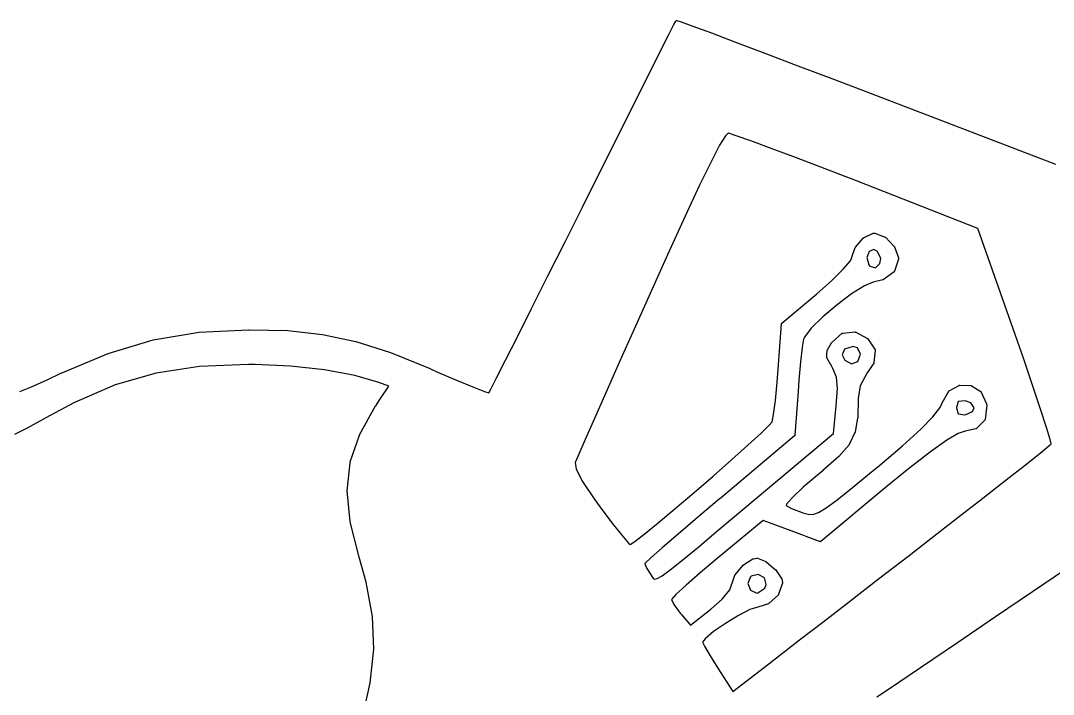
# Model space of a CAD drawing. Extents: x 0.47 to 2.43, y -7.79 to -4.92.
# Drawn here: x 1.1406 to 1.3338, y -5.0485 to -4.9223 of the extents above; entities that cross this region are included whole.
import ezdxf

# ---------------------------------------------------------------- set-up
doc = ezdxf.new("R2010")
doc.units = 0
doc.header["$MEASUREMENT"] = 0
doc.layers.add('BLACK', color=7, linetype='CONTINUOUS')

msp = doc.modelspace()

# ---------------------------------------------------------------- linework, layer by layer
at = {"layer": 'BLACK', "linetype": 'CONTINUOUS'}
for p, q in [((1.26324, -4.92236), (1.26326, -4.92235)), ((1.26326, -4.92235), (1.26326, -4.92235)), ((1.26326, -4.92235), (1.26326, -4.92235)), ((1.26326, -4.92235), (1.26328, -4.92235)), ((1.26328, -4.92235), (1.26329, -4.92235)), ((1.26329, -4.92235), (1.26329, -4.92235)), ((1.26329, -4.92235), (1.26329, -4.92235)), ((1.26329, -4.92235), (1.26331, -4.92235)), ((1.26331, -4.92235), (1.26333, -4.92235)), ((1.26333, -4.92235), (1.26333, -4.92235)), ((1.26333, -4.92235), (1.26333, -4.92235)), ((1.26333, -4.92235), (1.26335, -4.92235)), ((1.26335, -4.92235), (1.26337, -4.92235)), ((1.26337, -4.92235), (1.26337, -4.92235)), ((1.26337, -4.92235), (1.26337, -4.92235)), ((1.26337, -4.92235), (1.26416, -4.9226)), ((1.2618, -4.92508), (1.2628, -4.92309)), ((1.2628, -4.92309), (1.26281, -4.92309)), ((1.26281, -4.92309), (1.26314, -4.92245)), ((1.26281, -4.92309), (1.26281, -4.92309)), ((1.26314, -4.92245), (1.26315, -4.92243)), ((1.26314, -4.92245), (1.26314, -4.92245)), ((1.26314, -4.92245), (1.26314, -4.92245)), ((1.26314, -4.92245), (1.26314, -4.92245)), ((1.26315, -4.92243), (1.26316, -4.92242)), ((1.26316, -4.92242), (1.26318, -4.9224)), ((1.26316, -4.92242), (1.26316, -4.92242)), ((1.26316, -4.92242), (1.26316, -4.92242)), ((1.26318, -4.9224), (1.26319, -4.92239)), ((1.26319, -4.92239), (1.2632, -4.92238)), ((1.26319, -4.92239), (1.26319, -4.92239)), ((1.26319, -4.92239), (1.26319, -4.92239)), ((1.2632, -4.92238), (1.26322, -4.92237)), ((1.26322, -4.92237), (1.26324, -4.92236)), ((1.26322, -4.92237), (1.26322, -4.92237)), ((1.26322, -4.92237), (1.26322, -4.92237)), ((1.26416, -4.9226), (1.26416, -4.9226)), ((1.26416, -4.9226), (1.26417, -4.9226)), ((1.26417, -4.9226), (1.26417, -4.9226)), ((1.26417, -4.9226), (1.26636, -4.92339)), ((1.26636, -4.92339), (1.26636, -4.92339)), ((1.26636, -4.92339), (1.26636, -4.92339)), ((1.26636, -4.92339), (1.2698, -4.92466)), ((1.26018, -4.92828), (1.26179, -4.92508)), ((1.26179, -4.92508), (1.2618, -4.92508)), ((1.2618, -4.92508), (1.2618, -4.92508)), ((1.2698, -4.92466), (1.2698, -4.92466)), ((1.2698, -4.92466), (1.2698, -4.92466)), ((1.2698, -4.92466), (1.27432, -4.92635)), ((1.27432, -4.92635), (1.27432, -4.92635)), ((1.27432, -4.92635), (1.27978, -4.92841)), ((1.25804, -4.93254), (1.26018, -4.92828)), ((1.26018, -4.92828), (1.26018, -4.92828)), ((1.26018, -4.92828), (1.26018, -4.92828)), ((1.27978, -4.92841), (1.27978, -4.92841)), ((1.27978, -4.92841), (1.27978, -4.92841)), ((1.27978, -4.92841), (1.28601, -4.93078)), ((1.28601, -4.93078), (1.28601, -4.93078)), ((1.28601, -4.93078), (1.29287, -4.93339)), ((1.25545, -4.93771), (1.25804, -4.93254)), ((1.25804, -4.93254), (1.25804, -4.93254)), ((1.29287, -4.93339), (1.29287, -4.93339)), ((1.29287, -4.93339), (1.29287, -4.93339)), ((1.29287, -4.93339), (1.29888, -4.93569)), ((1.29888, -4.93569), (1.29888, -4.93569)), ((1.29888, -4.93569), (1.29888, -4.93569)), ((1.29888, -4.93569), (1.3342, -4.94924)), ((1.25247, -4.94365), (1.25545, -4.93772)), ((1.25545, -4.93772), (1.25545, -4.93771)), ((1.25545, -4.93771), (1.25545, -4.93771)), ((1.27297, -4.94343), (1.27244, -4.94392)), ((1.27301, -4.94344), (1.27297, -4.94343)), ((1.27445, -4.94389), (1.27301, -4.94344)), ((1.24919, -4.95021), (1.25247, -4.94366)), ((1.25247, -4.94366), (1.25247, -4.94365)), ((1.25247, -4.94365), (1.25247, -4.94365)), ((1.27244, -4.94392), (1.27135, -4.94569)), ((1.27719, -4.94486), (1.27445, -4.94389)), ((1.28101, -4.94627), (1.27719, -4.94486)), ((1.27135, -4.94569), (1.26975, -4.94876)), ((1.28571, -4.94804), (1.28101, -4.94627)), ((1.28101, -4.94627), (1.28101, -4.94627)), ((1.26975, -4.94876), (1.2676, -4.95316)), ((1.28572, -4.94804), (1.28571, -4.94804)), ((1.28571, -4.94804), (1.28571, -4.94804)), ((1.29109, -4.95009), (1.28572, -4.94804)), ((1.24568, -4.95725), (1.24919, -4.95022)), ((1.24919, -4.95022), (1.24919, -4.95021)), ((1.24919, -4.95021), (1.24919, -4.95021)), ((1.2911, -4.9501), (1.29109, -4.95009)), ((1.29694, -4.95236), (1.2911, -4.9501)), ((1.2676, -4.95316), (1.26489, -4.95895)), ((1.31968, -4.96124), (1.29694, -4.95236)), ((1.24249, -4.96363), (1.24568, -4.95725)), ((1.24568, -4.95725), (1.24568, -4.95725)), ((1.24568, -4.95725), (1.24568, -4.95725)), ((1.26489, -4.95895), (1.2616, -4.96618)), ((1.26489, -4.95895), (1.26489, -4.95895)), ((1.29828, -4.96304), (1.29997, -4.96218)), ((1.29997, -4.96218), (1.29999, -4.96217)), ((1.29997, -4.96218), (1.29997, -4.96218)), ((1.29999, -4.96217), (1.30001, -4.96216)), ((1.30001, -4.96216), (1.30001, -4.96216)), ((1.30001, -4.96216), (1.30001, -4.96216)), ((1.30001, -4.96216), (1.30003, -4.96216)), ((1.30003, -4.96216), (1.30005, -4.96216)), ((1.30005, -4.96216), (1.30028, -4.96214)), ((1.30005, -4.96216), (1.30005, -4.96216)), ((1.30005, -4.96216), (1.30005, -4.96216)), ((1.30005, -4.96216), (1.30005, -4.96216)), ((1.30028, -4.96214), (1.30028, -4.96214)), ((1.30028, -4.96214), (1.30029, -4.96214)), ((1.30029, -4.96214), (1.30029, -4.96214)), ((1.30029, -4.96214), (1.3003, -4.96214)), ((1.3003, -4.96214), (1.30032, -4.96214)), ((1.30032, -4.96214), (1.30032, -4.96214)), ((1.30032, -4.96214), (1.30033, -4.96214)), ((1.30033, -4.96214), (1.30034, -4.96215)), ((1.30034, -4.96215), (1.30036, -4.96215)), ((1.30036, -4.96215), (1.30036, -4.96215)), ((1.30036, -4.96215), (1.30036, -4.96215)), ((1.30036, -4.96215), (1.30231, -4.96287)), ((1.30231, -4.96287), (1.30231, -4.96287)), ((1.30231, -4.96287), (1.30232, -4.96287)), ((1.30232, -4.96287), (1.30232, -4.96287)), ((1.30232, -4.96287), (1.30234, -4.96288)), ((1.30234, -4.96288), (1.30235, -4.96288)), ((1.30235, -4.96288), (1.30235, -4.96289)), ((1.30235, -4.96289), (1.30236, -4.96289)), ((1.30236, -4.96289), (1.30237, -4.9629)), ((1.30237, -4.9629), (1.30238, -4.96291)), ((1.30238, -4.96291), (1.30238, -4.96291)), ((1.30238, -4.96291), (1.30239, -4.96291)), ((1.30239, -4.96291), (1.30402, -4.96463)), ((1.32663, -4.98112), (1.31968, -4.96124)), ((1.23918, -4.97024), (1.24249, -4.96363)), ((1.2961, -4.96665), (1.29671, -4.96484)), ((1.29671, -4.96484), (1.29672, -4.96483)), ((1.29671, -4.96484), (1.29671, -4.96484)), ((1.29672, -4.96483), (1.29673, -4.96481)), ((1.29673, -4.96481), (1.29674, -4.96479)), ((1.29673, -4.96481), (1.29673, -4.96481)), ((1.29673, -4.96481), (1.29673, -4.96481)), ((1.29674, -4.96479), (1.29675, -4.96478)), ((1.29675, -4.96478), (1.29822, -4.96309)), ((1.29675, -4.96478), (1.29675, -4.96478)), ((1.29675, -4.96478), (1.29675, -4.96478)), ((1.29675, -4.96478), (1.29675, -4.96478)), ((1.29822, -4.96309), (1.29823, -4.96308)), ((1.29822, -4.96309), (1.29822, -4.96309)), ((1.29823, -4.96308), (1.29824, -4.96306)), ((1.29824, -4.96306), (1.29825, -4.96306)), ((1.29825, -4.96306), (1.29826, -4.96305)), ((1.29825, -4.96306), (1.29825, -4.96306)), ((1.29826, -4.96305), (1.29828, -4.96304)), ((1.30402, -4.96463), (1.30402, -4.96463)), ((1.30402, -4.96463), (1.30402, -4.96464)), ((1.30402, -4.96464), (1.30403, -4.96464)), ((1.30403, -4.96464), (1.30404, -4.96465)), ((1.30404, -4.96465), (1.30405, -4.96466)), ((1.30405, -4.96466), (1.30405, -4.96467)), ((1.30405, -4.96467), (1.30405, -4.96467)), ((1.30405, -4.96467), (1.30406, -4.96468)), ((1.30406, -4.96468), (1.30406, -4.9647)), ((1.30406, -4.9647), (1.30406, -4.9647)), ((1.30406, -4.9647), (1.30406, -4.9647)), ((1.30406, -4.9647), (1.30479, -4.96678)), ((1.2616, -4.96618), (1.25833, -4.97346)), ((1.2616, -4.96618), (1.2616, -4.96618)), ((1.29581, -4.96729), (1.29609, -4.96667)), ((1.29609, -4.96667), (1.2961, -4.96665)), ((1.2961, -4.96665), (1.2961, -4.96665)), ((1.2993, -4.96556), (1.29891, -4.96672)), ((1.29891, -4.96672), (1.29928, -4.96807)), ((1.30022, -4.96521), (1.2993, -4.96556)), ((1.30089, -4.96556), (1.30022, -4.96521)), ((1.30148, -4.96688), (1.30089, -4.96556)), ((1.30479, -4.96678), (1.30479, -4.96679)), ((1.29449, -4.96888), (1.29581, -4.96729)), ((1.29928, -4.96807), (1.29946, -4.96829)), ((1.29946, -4.96829), (1.30048, -4.9686)), ((1.30048, -4.9686), (1.30129, -4.96783)), ((1.30129, -4.96783), (1.30148, -4.96688)), ((1.30479, -4.96701), (1.30405, -4.96927)), ((1.30479, -4.96679), (1.30479, -4.9668)), ((1.30479, -4.9668), (1.3048, -4.96681)), ((1.3048, -4.967), (1.30479, -4.96701)), ((1.3048, -4.96681), (1.3048, -4.96682)), ((1.3048, -4.96682), (1.3048, -4.96683)), ((1.3048, -4.96683), (1.3048, -4.96684)), ((1.3048, -4.96684), (1.3048, -4.96685)), ((1.3048, -4.96685), (1.3048, -4.96694)), ((1.3048, -4.96694), (1.3048, -4.96695)), ((1.3048, -4.96695), (1.3048, -4.96696)), ((1.3048, -4.96696), (1.3048, -4.96697)), ((1.3048, -4.96697), (1.3048, -4.96698)), ((1.3048, -4.96698), (1.3048, -4.96698)), ((1.3048, -4.96698), (1.3048, -4.967)), ((1.23616, -4.97626), (1.23918, -4.97025)), ((1.23918, -4.97025), (1.23918, -4.97024)), ((1.29231, -4.97104), (1.29449, -4.96888)), ((1.30398, -4.96937), (1.30193, -4.97086)), ((1.30399, -4.96935), (1.30398, -4.96937)), ((1.30398, -4.96937), (1.30398, -4.96937)), ((1.30398, -4.96937), (1.30398, -4.96937)), ((1.304, -4.96934), (1.30399, -4.96935)), ((1.30401, -4.96934), (1.304, -4.96934)), ((1.30402, -4.96932), (1.30401, -4.96934)), ((1.30401, -4.96934), (1.30401, -4.96934)), ((1.30403, -4.96931), (1.30402, -4.96932)), ((1.30404, -4.96929), (1.30403, -4.96931)), ((1.30403, -4.96931), (1.30403, -4.96931)), ((1.30403, -4.96931), (1.30403, -4.96931)), ((1.30405, -4.96927), (1.30404, -4.96928)), ((1.30404, -4.96928), (1.30404, -4.96929)), ((1.30405, -4.96927), (1.30405, -4.96927)), ((1.30405, -4.96927), (1.30405, -4.96927)), ((1.28956, -4.97347), (1.29231, -4.97104)), ((1.29844, -4.97197), (1.29605, -4.97348)), ((1.3001, -4.97131), (1.29844, -4.97197)), ((1.30186, -4.97089), (1.3001, -4.97131)), ((1.30187, -4.97089), (1.30186, -4.97089)), ((1.30189, -4.97088), (1.30187, -4.97089)), ((1.30191, -4.97087), (1.30189, -4.97088)), ((1.30189, -4.97088), (1.30189, -4.97088)), ((1.30189, -4.97088), (1.30189, -4.97088)), ((1.30192, -4.97086), (1.30191, -4.97087)), ((1.30193, -4.97086), (1.30192, -4.97086)), ((1.25833, -4.97346), (1.25536, -4.98014)), ((1.25833, -4.97346), (1.25833, -4.97346)), ((1.28298, -4.97897), (1.28956, -4.97347)), ((1.29605, -4.97348), (1.29333, -4.97553)), ((1.23352, -4.98153), (1.23616, -4.97626)), ((1.29333, -4.97553), (1.29067, -4.97779)), ((1.29067, -4.97779), (1.2885, -4.97992)), ((1.17398, -4.98069), (1.18324, -4.98021)), ((1.18324, -4.98021), (1.18324, -4.98021)), ((1.18324, -4.98021), (1.18325, -4.98021)), ((1.18325, -4.98021), (1.18325, -4.98021)), ((1.18325, -4.98021), (1.18336, -4.98021)), ((1.18336, -4.98021), (1.18336, -4.98021)), ((1.18336, -4.98021), (1.18336, -4.98021)), ((1.18336, -4.98021), (1.18336, -4.98021)), ((1.18336, -4.98021), (1.19056, -4.98039)), ((1.25536, -4.98014), (1.25258, -4.98638)), ((1.28231, -4.98759), (1.28291, -4.97911)), ((1.28291, -4.97911), (1.28292, -4.97909)), ((1.28291, -4.97911), (1.28291, -4.97911)), ((1.28291, -4.97911), (1.28291, -4.97911)), ((1.28291, -4.97911), (1.28291, -4.97911)), ((1.28292, -4.97907), (1.28293, -4.97905)), ((1.28292, -4.97909), (1.28292, -4.97907)), ((1.28292, -4.97907), (1.28292, -4.97907)), ((1.28292, -4.97907), (1.28292, -4.97907)), ((1.28293, -4.97905), (1.28294, -4.97904)), ((1.28294, -4.97902), (1.28296, -4.979)), ((1.28294, -4.97903), (1.28294, -4.97902)), ((1.28294, -4.97904), (1.28294, -4.97903)), ((1.28294, -4.97903), (1.28294, -4.97903)), ((1.28296, -4.979), (1.28297, -4.97899)), ((1.28296, -4.979), (1.28296, -4.979)), ((1.28296, -4.979), (1.28296, -4.979)), ((1.28297, -4.97899), (1.28298, -4.97898)), ((1.28298, -4.97898), (1.28298, -4.97897)), ((1.28298, -4.97898), (1.28298, -4.97898)), ((1.2885, -4.97992), (1.2872, -4.98159)), ((1.15699, -4.98464), (1.16539, -4.98213)), ((1.16539, -4.98213), (1.1654, -4.98212)), ((1.16539, -4.98213), (1.16539, -4.98213)), ((1.1654, -4.98212), (1.16541, -4.98212)), ((1.16541, -4.98212), (1.17396, -4.98069)), ((1.17396, -4.98069), (1.17396, -4.98069)), ((1.17396, -4.98069), (1.17397, -4.98069)), ((1.17397, -4.98069), (1.17398, -4.98069)), ((1.19056, -4.98039), (1.19057, -4.98039)), ((1.19057, -4.98039), (1.19057, -4.98039)), ((1.19057, -4.98039), (1.19058, -4.98039)), ((1.19058, -4.98039), (1.19704, -4.9811)), ((1.19704, -4.9811), (1.19704, -4.9811)), ((1.19704, -4.9811), (1.19705, -4.9811)), ((1.19705, -4.9811), (1.19706, -4.9811)), ((1.19706, -4.9811), (1.20328, -4.98243)), ((1.23132, -4.9859), (1.23352, -4.98153)), ((1.23352, -4.98153), (1.23352, -4.98153)), ((1.23352, -4.98153), (1.23352, -4.98153)), ((1.28703, -4.98197), (1.28679, -4.98347)), ((1.2872, -4.98159), (1.28703, -4.98197)), ((1.29232, -4.98261), (1.29425, -4.98089)), ((1.29425, -4.98089), (1.29426, -4.98089)), ((1.29426, -4.98088), (1.29427, -4.98087)), ((1.29426, -4.98089), (1.29426, -4.98088)), ((1.29426, -4.98089), (1.29426, -4.98089)), ((1.29427, -4.98087), (1.29429, -4.98087)), ((1.29429, -4.98087), (1.29429, -4.98086)), ((1.29429, -4.98086), (1.29429, -4.98086)), ((1.29429, -4.98086), (1.29431, -4.98086)), ((1.29431, -4.98086), (1.29432, -4.98085)), ((1.29432, -4.98085), (1.29433, -4.98085)), ((1.29433, -4.98085), (1.29433, -4.98085)), ((1.29433, -4.98085), (1.29434, -4.98085)), ((1.29434, -4.98085), (1.29436, -4.98084)), ((1.29436, -4.98084), (1.29436, -4.98084)), ((1.29436, -4.98084), (1.29437, -4.98084)), ((1.29437, -4.98084), (1.2967, -4.98064)), ((1.2967, -4.98064), (1.2967, -4.98064)), ((1.2967, -4.98064), (1.2967, -4.98064)), ((1.2967, -4.98064), (1.2967, -4.98064)), ((1.2967, -4.98064), (1.2967, -4.98064)), ((1.2967, -4.98064), (1.29672, -4.98064)), ((1.29672, -4.98064), (1.29674, -4.98064)), ((1.29674, -4.98064), (1.29674, -4.98064)), ((1.29674, -4.98064), (1.29674, -4.98064)), ((1.29674, -4.98064), (1.29676, -4.98064)), ((1.29676, -4.98064), (1.29678, -4.98065)), ((1.29678, -4.98065), (1.29678, -4.98065)), ((1.29678, -4.98065), (1.29678, -4.98065)), ((1.29678, -4.98065), (1.2968, -4.98066)), ((1.2968, -4.98066), (1.29681, -4.98066)), ((1.29681, -4.98066), (1.29901, -4.98188)), ((1.29901, -4.98188), (1.29901, -4.98188)), ((1.29901, -4.98188), (1.29902, -4.98188)), ((1.29902, -4.98188), (1.29903, -4.98189)), ((1.29903, -4.98189), (1.29903, -4.98189)), ((1.29903, -4.98189), (1.29904, -4.9819)), ((1.29904, -4.9819), (1.29905, -4.98191)), ((1.29905, -4.98191), (1.29906, -4.98191)), ((1.29906, -4.98191), (1.29906, -4.98192)), ((1.29906, -4.98192), (1.29907, -4.98193)), ((1.29907, -4.98193), (1.29907, -4.98193)), ((1.29907, -4.98193), (1.29908, -4.98194)), ((1.29908, -4.98194), (1.30044, -4.98398)), ((1.32823, -4.98573), (1.32663, -4.98112)), ((1.32663, -4.98112), (1.32663, -4.98112)), ((1.32663, -4.98112), (1.32663, -4.98112)), ((1.20328, -4.98243), (1.20328, -4.98243)), ((1.20328, -4.98243), (1.20329, -4.98244)), ((1.20329, -4.98244), (1.2033, -4.98244)), ((1.2033, -4.98244), (1.20977, -4.98451)), ((1.28679, -4.98347), (1.28649, -4.9862)), ((1.29142, -4.98491), (1.29147, -4.98408)), ((1.29147, -4.98408), (1.29148, -4.98407)), ((1.29147, -4.98408), (1.29147, -4.98408)), ((1.29148, -4.98403), (1.29149, -4.98402)), ((1.29148, -4.98404), (1.29148, -4.98403)), ((1.29148, -4.98403), (1.29148, -4.98403)), ((1.29148, -4.98405), (1.29148, -4.98404)), ((1.29148, -4.98407), (1.29148, -4.98405)), ((1.29148, -4.98407), (1.29148, -4.98407)), ((1.29149, -4.98402), (1.2915, -4.984)), ((1.2915, -4.98399), (1.29228, -4.98265)), ((1.2915, -4.984), (1.2915, -4.98399)), ((1.2915, -4.984), (1.2915, -4.984)), ((1.29228, -4.98264), (1.29229, -4.98263)), ((1.29228, -4.98265), (1.29228, -4.98264)), ((1.29228, -4.98265), (1.29228, -4.98265)), ((1.29229, -4.98263), (1.2923, -4.98263)), ((1.2923, -4.98262), (1.29231, -4.98261)), ((1.2923, -4.98263), (1.2923, -4.98262)), ((1.29231, -4.98261), (1.29232, -4.98261)), ((1.2947, -4.98384), (1.29426, -4.98492)), ((1.29633, -4.98337), (1.2947, -4.98384)), ((1.29717, -4.98358), (1.29633, -4.98337)), ((1.29773, -4.98476), (1.29717, -4.98358)), ((1.30047, -4.98411), (1.3002, -4.98636)), ((1.30044, -4.98398), (1.30044, -4.98398)), ((1.30044, -4.98398), (1.30044, -4.98399)), ((1.30044, -4.98399), (1.30045, -4.984)), ((1.30045, -4.984), (1.30045, -4.98401)), ((1.30045, -4.98401), (1.30045, -4.98401)), ((1.30045, -4.98401), (1.30046, -4.98402)), ((1.30046, -4.98402), (1.30046, -4.98403)), ((1.30046, -4.98403), (1.30046, -4.98404)), ((1.30046, -4.98404), (1.30047, -4.98405)), ((1.30047, -4.98405), (1.30047, -4.98406)), ((1.30047, -4.98406), (1.30047, -4.98407)), ((1.30047, -4.98407), (1.30047, -4.98408)), ((1.30047, -4.98408), (1.30047, -4.98409)), ((1.30047, -4.98409), (1.30047, -4.9841)), ((1.30047, -4.9841), (1.30047, -4.98411)), ((1.14815, -4.98836), (1.15697, -4.98464)), ((1.15697, -4.98464), (1.15697, -4.98464)), ((1.15697, -4.98464), (1.15698, -4.98464)), ((1.15698, -4.98464), (1.15699, -4.98464)), ((1.20977, -4.98451), (1.20977, -4.98451)), ((1.20977, -4.98451), (1.20978, -4.98451)), ((1.20978, -4.98451), (1.20979, -4.98451)), ((1.20979, -4.98451), (1.21702, -4.98744)), ((1.22964, -4.98922), (1.23132, -4.9859)), ((1.23132, -4.9859), (1.23132, -4.9859)), ((1.2914, -4.98534), (1.29142, -4.98491)), ((1.2914, -4.98536), (1.2914, -4.98534)), ((1.2914, -4.98537), (1.2914, -4.98536)), ((1.2914, -4.98538), (1.2914, -4.98537)), ((1.2914, -4.9854), (1.2914, -4.98538)), ((1.2914, -4.98538), (1.2914, -4.98538)), ((1.2914, -4.98541), (1.2914, -4.9854)), ((1.29141, -4.98542), (1.2914, -4.98541)), ((1.29141, -4.98543), (1.29141, -4.98542)), ((1.29141, -4.98542), (1.29141, -4.98542)), ((1.29142, -4.98545), (1.29141, -4.98543)), ((1.29142, -4.98491), (1.29142, -4.98491)), ((1.29142, -4.98491), (1.29142, -4.98491)), ((1.29234, -4.98712), (1.29142, -4.98545)), ((1.29142, -4.98545), (1.29142, -4.98545)), ((1.29426, -4.98492), (1.29475, -4.98593)), ((1.29475, -4.98593), (1.29604, -4.98663)), ((1.2972, -4.98617), (1.29773, -4.98476)), ((1.32994, -4.99076), (1.32823, -4.98573)), ((1.32823, -4.98573), (1.32823, -4.98573)), ((1.17407, -4.98711), (1.16595, -4.98834)), ((1.18319, -4.98671), (1.17407, -4.98711)), ((1.18445, -4.98672), (1.18319, -4.98671)), ((1.19107, -4.98703), (1.18445, -4.98672)), ((1.19746, -4.98773), (1.19107, -4.98703)), ((1.20312, -4.98877), (1.19746, -4.98773)), ((1.21702, -4.98744), (1.21702, -4.98744)), ((1.21702, -4.98744), (1.21702, -4.98744)), ((1.21702, -4.98744), (1.21702, -4.98744)), ((1.21702, -4.98744), (1.21845, -4.98807)), ((1.25258, -4.98638), (1.25008, -4.99201)), ((1.25258, -4.98638), (1.25258, -4.98638)), ((1.28212, -4.99001), (1.28231, -4.98759)), ((1.28231, -4.98759), (1.28231, -4.98759)), ((1.28649, -4.9862), (1.28618, -4.98967)), ((1.29235, -4.98713), (1.29234, -4.98712)), ((1.29234, -4.98712), (1.29234, -4.98712)), ((1.29234, -4.98712), (1.29234, -4.98712)), ((1.29256, -4.98747), (1.29235, -4.98713)), ((1.29323, -4.98911), (1.29256, -4.98747)), ((1.29604, -4.98663), (1.2972, -4.98617)), ((1.30017, -4.98645), (1.29894, -4.98827)), ((1.30018, -4.98642), (1.30017, -4.98643)), ((1.30017, -4.98643), (1.30017, -4.98644)), ((1.30017, -4.98644), (1.30017, -4.98645)), ((1.30019, -4.98641), (1.30018, -4.98642)), ((1.3002, -4.98638), (1.30019, -4.98639)), ((1.30019, -4.98639), (1.30019, -4.9864)), ((1.30019, -4.9864), (1.30019, -4.98641)), ((1.30019, -4.98641), (1.30019, -4.98641)), ((1.3002, -4.98636), (1.3002, -4.98636)), ((1.3002, -4.98636), (1.3002, -4.98637)), ((1.3002, -4.98637), (1.3002, -4.98638)), ((1.1426, -4.99091), (1.14556, -4.98957)), ((1.14556, -4.98957), (1.14814, -4.98837)), ((1.14814, -4.98837), (1.14814, -4.98836)), ((1.14814, -4.98836), (1.14814, -4.98836)), ((1.14814, -4.98836), (1.14815, -4.98836)), ((1.16595, -4.98834), (1.15829, -4.99056)), ((1.20761, -4.99008), (1.20312, -4.98877)), ((1.21845, -4.98807), (1.21845, -4.98807)), ((1.21845, -4.98807), (1.22211, -4.98966)), ((1.22211, -4.98966), (1.22517, -4.99093)), ((1.22855, -4.99135), (1.22963, -4.98922)), ((1.22963, -4.98922), (1.22964, -4.98922)), ((1.28618, -4.98967), (1.28602, -4.99178)), ((1.28618, -4.98967), (1.28618, -4.98967)), ((1.29342, -4.99124), (1.29323, -4.98911)), ((1.29894, -4.98827), (1.29766, -4.99075)), ((1.14047, -4.99181), (1.1426, -4.99091)), ((1.15829, -4.99056), (1.15055, -4.99391)), ((1.20946, -4.99078), (1.20761, -4.99008)), ((1.20779, -4.99328), (1.20946, -4.99078)), ((1.22517, -4.99093), (1.22734, -4.99177)), ((1.22734, -4.99177), (1.2282, -4.99201)), ((1.2282, -4.99201), (1.22855, -4.99135)), ((1.28179, -4.99345), (1.28212, -4.99001)), ((1.28602, -4.99178), (1.28543, -4.99995)), ((1.28602, -4.99178), (1.28602, -4.99178)), ((1.29318, -4.99446), (1.29342, -4.99124)), ((1.29766, -4.99075), (1.29729, -4.99311)), ((1.313, -4.99389), (1.31421, -4.99174)), ((1.31421, -4.99174), (1.31422, -4.99172)), ((1.31421, -4.99174), (1.31421, -4.99174)), ((1.31422, -4.99172), (1.31423, -4.99171)), ((1.31423, -4.99171), (1.31424, -4.9917)), ((1.31423, -4.99171), (1.31423, -4.99171)), ((1.31423, -4.99171), (1.31423, -4.99171)), ((1.31424, -4.9917), (1.31426, -4.99168)), ((1.31426, -4.99168), (1.31427, -4.99167)), ((1.31426, -4.99168), (1.31426, -4.99168)), ((1.31426, -4.99168), (1.31426, -4.99168)), ((1.31427, -4.99167), (1.31429, -4.99166)), ((1.31429, -4.99166), (1.31617, -4.99063)), ((1.31617, -4.99063), (1.31618, -4.99062)), ((1.31618, -4.99062), (1.31619, -4.99062)), ((1.31619, -4.99062), (1.3162, -4.99061)), ((1.3162, -4.99061), (1.31621, -4.99061)), ((1.31621, -4.99061), (1.31621, -4.99061)), ((1.31621, -4.99061), (1.31622, -4.99061)), ((1.31622, -4.99061), (1.31624, -4.9906)), ((1.31624, -4.9906), (1.31624, -4.9906)), ((1.31624, -4.9906), (1.31625, -4.9906)), ((1.31625, -4.9906), (1.31626, -4.9906)), ((1.31626, -4.9906), (1.31627, -4.9906)), ((1.31627, -4.9906), (1.31835, -4.99066)), ((1.31835, -4.99066), (1.31835, -4.99066)), ((1.31835, -4.99066), (1.31836, -4.99066)), ((1.31836, -4.99066), (1.31838, -4.99066)), ((1.31838, -4.99066), (1.31838, -4.99066)), ((1.31838, -4.99066), (1.31839, -4.99066)), ((1.31839, -4.99066), (1.3184, -4.99066)), ((1.3184, -4.99066), (1.31841, -4.99067)), ((1.31841, -4.99067), (1.31842, -4.99067)), ((1.31842, -4.99067), (1.31843, -4.99067)), ((1.31843, -4.99067), (1.31844, -4.99068)), ((1.31844, -4.99068), (1.31845, -4.99069)), ((1.31845, -4.99069), (1.32022, -4.99181)), ((1.32022, -4.99181), (1.32022, -4.99181)), ((1.32022, -4.99181), (1.32024, -4.99182)), ((1.32024, -4.99182), (1.32025, -4.99183)), ((1.32025, -4.99183), (1.32025, -4.99183)), ((1.32025, -4.99183), (1.32025, -4.99183)), ((1.32025, -4.99183), (1.32026, -4.99185)), ((1.32026, -4.99185), (1.32028, -4.99186)), ((1.32028, -4.99186), (1.32028, -4.99186)), ((1.32028, -4.99186), (1.32028, -4.99186)), ((1.32028, -4.99186), (1.32029, -4.99188)), ((1.32029, -4.99188), (1.3203, -4.99189)), ((1.3203, -4.99189), (1.32128, -4.99407)), ((1.33139, -4.99508), (1.32994, -4.99076)), ((1.32994, -4.99076), (1.32994, -4.99076)), ((1.20701, -4.99447), (1.20779, -4.99328)), ((1.20779, -4.99328), (1.20779, -4.99328)), ((1.20779, -4.99328), (1.20779, -4.99328)), ((1.25008, -4.99201), (1.24793, -4.99685)), ((1.25008, -4.99201), (1.25008, -4.99201)), ((1.28146, -4.99608), (1.28179, -4.99345)), ((1.29729, -4.99311), (1.29718, -4.99669)), ((1.316, -4.99366), (1.31564, -4.99479)), ((1.31729, -4.99352), (1.316, -4.99366)), ((1.31835, -4.99392), (1.31729, -4.99352)), ((1.15055, -4.99391), (1.14528, -4.99673)), ((1.20399, -4.99992), (1.207, -4.99449)), ((1.207, -4.99449), (1.207, -4.99448)), ((1.207, -4.99448), (1.20701, -4.99448)), ((1.20701, -4.99448), (1.20701, -4.99447)), ((1.29263, -4.99966), (1.29318, -4.99446)), ((1.31126, -4.99653), (1.31257, -4.99483)), ((1.31257, -4.99483), (1.3126, -4.99475)), ((1.3126, -4.99475), (1.31261, -4.99475)), ((1.31261, -4.99475), (1.31299, -4.99391)), ((1.31261, -4.99475), (1.31261, -4.99475)), ((1.31299, -4.9939), (1.313, -4.99389)), ((1.31299, -4.99391), (1.31299, -4.9939)), ((1.31299, -4.9939), (1.31299, -4.9939)), ((1.31564, -4.99479), (1.31564, -4.99481)), ((1.31564, -4.99481), (1.31597, -4.99599)), ((1.31726, -4.99616), (1.31863, -4.99552)), ((1.31896, -4.99485), (1.31835, -4.99392)), ((1.31863, -4.99552), (1.31896, -4.99485)), ((1.32132, -4.99437), (1.32101, -4.99701)), ((1.32128, -4.99407), (1.32128, -4.99407)), ((1.32128, -4.99407), (1.32128, -4.99408)), ((1.32128, -4.99408), (1.32128, -4.99408)), ((1.32128, -4.99408), (1.32129, -4.99409)), ((1.32129, -4.99409), (1.32129, -4.9941)), ((1.32129, -4.9941), (1.32129, -4.99411)), ((1.32129, -4.99411), (1.32129, -4.99412)), ((1.32129, -4.99412), (1.32132, -4.99432)), ((1.32132, -4.99432), (1.32132, -4.99432)), ((1.32132, -4.99432), (1.32132, -4.99433)), ((1.32132, -4.99433), (1.32132, -4.99433)), ((1.32132, -4.99433), (1.32132, -4.99434)), ((1.32132, -4.99434), (1.32132, -4.99436)), ((1.32132, -4.99436), (1.32132, -4.99436)), ((1.32132, -4.99436), (1.32132, -4.99437)), ((1.33249, -4.99849), (1.33139, -4.99508)), ((1.33139, -4.99508), (1.33139, -4.99508)), ((1.14528, -4.99673), (1.1418, -4.99865)), ((1.24793, -4.99686), (1.24622, -5.00074)), ((1.24793, -4.99685), (1.24793, -4.99686)), ((1.2807, -4.99803), (1.28118, -4.99743)), ((1.28118, -4.99743), (1.28146, -4.99608)), ((1.29717, -4.99671), (1.29669, -4.99941)), ((1.29718, -4.99669), (1.29717, -4.9967)), ((1.29717, -4.9967), (1.29717, -4.99671)), ((1.29718, -4.99669), (1.29718, -4.99669)), ((1.30896, -4.99885), (1.31126, -4.99653)), ((1.31597, -4.99599), (1.31724, -4.99616)), ((1.31724, -4.99616), (1.31726, -4.99616)), ((1.32096, -4.99712), (1.3194, -4.99873)), ((1.32097, -4.99711), (1.32096, -4.99712)), ((1.32096, -4.99712), (1.32096, -4.99712)), ((1.32098, -4.9971), (1.32097, -4.99711)), ((1.32099, -4.99709), (1.32098, -4.99709)), ((1.32098, -4.99709), (1.32098, -4.9971)), ((1.321, -4.99707), (1.32099, -4.99708)), ((1.32099, -4.99708), (1.32099, -4.99709)), ((1.32101, -4.99705), (1.321, -4.99705)), ((1.321, -4.99705), (1.321, -4.99706)), ((1.321, -4.99706), (1.321, -4.99707)), ((1.32101, -4.99701), (1.32101, -4.99701)), ((1.32101, -4.99701), (1.32101, -4.99701)), ((1.32101, -4.99701), (1.32101, -4.99702)), ((1.32101, -4.99702), (1.32101, -4.99703)), ((1.32101, -4.99703), (1.32101, -4.99705)), ((1.14179, -4.99866), (1.13945, -4.9998)), ((1.1418, -4.99866), (1.14179, -4.99866)), ((1.1418, -4.99865), (1.1418, -4.99866)), ((1.1418, -4.99866), (1.1418, -4.99866)), ((1.27665, -5.00185), (1.2791, -4.99959)), ((1.2791, -4.99959), (1.2807, -4.99803)), ((1.29667, -4.99946), (1.29559, -5.0017)), ((1.29668, -4.99946), (1.29667, -4.99946)), ((1.29669, -4.99943), (1.29668, -4.99944)), ((1.29668, -4.99944), (1.29668, -4.99945)), ((1.29668, -4.99945), (1.29668, -4.99946)), ((1.29669, -4.99941), (1.29669, -4.99941)), ((1.29669, -4.99941), (1.29669, -4.99942)), ((1.29669, -4.99942), (1.29669, -4.99943)), ((1.30555, -5.00193), (1.30896, -4.99885)), ((1.31595, -4.99962), (1.31383, -5.00087)), ((1.31726, -4.99922), (1.31595, -4.99962)), ((1.3193, -4.99879), (1.31726, -4.99922)), ((1.31932, -4.99878), (1.3193, -4.99879)), ((1.3193, -4.99879), (1.3193, -4.99879)), ((1.3193, -4.99879), (1.3193, -4.99879)), ((1.3193, -4.99879), (1.3193, -4.99879)), ((1.31933, -4.99877), (1.31932, -4.99878)), ((1.31934, -4.99877), (1.31933, -4.99877)), ((1.31933, -4.99877), (1.31933, -4.99877)), ((1.31935, -4.99877), (1.31934, -4.99877)), ((1.31937, -4.99876), (1.31935, -4.99877)), ((1.31938, -4.99874), (1.31937, -4.99876)), ((1.31937, -4.99876), (1.31937, -4.99876)), ((1.31937, -4.99876), (1.31937, -4.99876)), ((1.3194, -4.99873), (1.31938, -4.99874)), ((1.3194, -4.99873), (1.3194, -4.99873)), ((1.3194, -4.99873), (1.3194, -4.99873)), ((1.3194, -4.99873), (1.3194, -4.99873)), ((1.3194, -4.99873), (1.3194, -4.99873)), ((1.33318, -5.00075), (1.33249, -4.99849)), ((1.20226, -5.00497), (1.20398, -4.99995)), ((1.20398, -4.99995), (1.20399, -4.99994)), ((1.20398, -4.99995), (1.20398, -4.99995)), ((1.20399, -4.99994), (1.20399, -4.99992)), ((1.24622, -5.00074), (1.24501, -5.0035)), ((1.24622, -5.00074), (1.24622, -5.00074)), ((1.28536, -5.00009), (1.2713, -5.01191)), ((1.278, -5.01194), (1.29263, -4.99966)), ((1.28537, -5.00008), (1.28536, -5.00009)), ((1.28536, -5.00009), (1.28536, -5.00009)), ((1.28536, -5.00009), (1.28536, -5.00009)), ((1.28539, -5.00006), (1.28537, -5.00008)), ((1.2854, -5.00004), (1.28539, -5.00006)), ((1.28539, -5.00006), (1.28539, -5.00006)), ((1.28539, -5.00006), (1.28539, -5.00006)), ((1.28541, -5.00003), (1.2854, -5.00004)), ((1.28542, -5.00001), (1.28541, -5.00003)), ((1.28541, -5.00003), (1.28541, -5.00003)), ((1.28541, -5.00003), (1.28541, -5.00003)), ((1.28543, -4.99998), (1.28542, -4.99999)), ((1.28542, -4.99999), (1.28542, -4.99999)), ((1.28542, -4.99999), (1.28542, -5)), ((1.28542, -5), (1.28542, -5.00001)), ((1.28543, -4.99995), (1.28543, -4.99996)), ((1.28543, -4.99996), (1.28543, -4.99996)), ((1.28543, -4.99996), (1.28543, -4.99996)), ((1.28543, -4.99996), (1.28543, -4.99998)), ((1.31383, -5.00087), (1.31077, -5.00306)), ((1.33295, -5.00193), (1.33336, -5.00155)), ((1.33336, -5.00155), (1.33318, -5.00075)), ((1.27359, -5.00458), (1.27665, -5.00185)), ((1.29556, -5.00174), (1.29365, -5.00396)), ((1.29557, -5.00174), (1.29556, -5.00174)), ((1.29558, -5.00172), (1.29557, -5.00174)), ((1.29557, -5.00174), (1.29557, -5.00174)), ((1.29559, -5.00171), (1.29558, -5.00172)), ((1.29559, -5.0017), (1.29559, -5.0017)), ((1.29559, -5.0017), (1.29559, -5.00171)), ((1.29559, -5.00171), (1.29559, -5.00171)), ((1.30092, -5.00586), (1.30555, -5.00193)), ((1.31077, -5.00306), (1.30669, -5.00626)), ((1.32857, -5.00549), (1.33129, -5.00331)), ((1.33129, -5.00331), (1.33295, -5.00193)), ((1.20165, -5.01036), (1.20221, -5.00513)), ((1.20221, -5.00511), (1.20222, -5.00509)), ((1.20221, -5.00512), (1.20221, -5.00511)), ((1.20221, -5.00513), (1.20221, -5.00512)), ((1.20221, -5.00513), (1.20221, -5.00513)), ((1.20221, -5.00513), (1.20221, -5.00513)), ((1.20222, -5.00509), (1.20226, -5.00497)), ((1.20222, -5.00509), (1.20222, -5.00509)), ((1.20222, -5.00509), (1.20222, -5.00509)), ((1.20226, -5.00497), (1.20226, -5.00497)), ((1.24438, -5.00495), (1.24434, -5.00506)), ((1.24434, -5.00506), (1.24451, -5.00634)), ((1.24501, -5.0035), (1.24438, -5.00495)), ((1.24501, -5.0035), (1.24501, -5.0035)), ((1.27015, -5.00761), (1.27359, -5.00458)), ((1.29363, -5.00398), (1.29066, -5.0066)), ((1.29364, -5.00397), (1.29363, -5.00398)), ((1.29365, -5.00396), (1.29364, -5.00397)), ((1.29365, -5.00396), (1.29365, -5.00396)), ((1.24451, -5.00634), (1.24571, -5.00866)), ((1.29065, -5.00661), (1.28964, -5.00744)), ((1.29066, -5.00661), (1.29065, -5.00661)), ((1.29066, -5.0066), (1.29066, -5.00661)), ((1.29066, -5.00661), (1.29066, -5.00661)), ((1.29619, -5.00978), (1.30008, -5.00656)), ((1.30008, -5.00656), (1.30092, -5.00586)), ((1.30008, -5.00656), (1.30008, -5.00656)), ((1.30092, -5.00586), (1.30092, -5.00586)), ((1.30669, -5.00626), (1.3027, -5.00953)), ((1.32497, -5.00834), (1.32857, -5.00549)), ((1.24571, -5.00866), (1.24802, -5.01209)), ((1.26656, -5.01071), (1.27015, -5.00761)), ((1.28964, -5.00744), (1.28697, -5.00972)), ((1.32062, -5.01174), (1.32496, -5.00834)), ((1.32496, -5.00834), (1.32497, -5.00834)), ((1.32497, -5.00834), (1.32497, -5.00834)), ((1.20165, -5.0104), (1.20165, -5.01036)), ((1.20165, -5.01036), (1.20165, -5.01036)), ((1.20223, -5.01614), (1.20165, -5.0104)), ((1.20165, -5.0104), (1.20165, -5.0104)), ((1.20165, -5.0104), (1.20165, -5.0104)), ((1.20165, -5.0104), (1.20165, -5.0104)), ((1.26305, -5.0137), (1.26656, -5.01071)), ((1.26656, -5.01071), (1.26656, -5.01071)), ((1.28697, -5.00972), (1.28496, -5.01163)), ((1.3027, -5.00953), (1.29026, -5.01986)), ((1.29333, -5.01208), (1.29619, -5.00978)), ((1.3027, -5.00953), (1.3027, -5.00953)), ((1.24802, -5.01209), (1.24902, -5.01345)), ((1.27129, -5.01191), (1.26721, -5.01537)), ((1.2713, -5.01191), (1.27129, -5.01191)), ((1.27608, -5.01355), (1.278, -5.01194)), ((1.278, -5.01194), (1.278, -5.01194)), ((1.28386, -5.01289), (1.2838, -5.01312)), ((1.2838, -5.01312), (1.28481, -5.01367)), ((1.28496, -5.01163), (1.28386, -5.01289)), ((1.29128, -5.01359), (1.29333, -5.01208)), ((1.31569, -5.01558), (1.32062, -5.01174)), ((1.32062, -5.01174), (1.32062, -5.01174)), ((1.24902, -5.01345), (1.25121, -5.01636)), ((1.25985, -5.01638), (1.26305, -5.0137)), ((1.26305, -5.0137), (1.26305, -5.0137)), ((1.27109, -5.01775), (1.27608, -5.01355)), ((1.27608, -5.01355), (1.27608, -5.01355)), ((1.28481, -5.01367), (1.28678, -5.01443)), ((1.28678, -5.01443), (1.28693, -5.01448)), ((1.28693, -5.01448), (1.28791, -5.01476)), ((1.28791, -5.01476), (1.28879, -5.01479)), ((1.28879, -5.01479), (1.28983, -5.01445)), ((1.28983, -5.01445), (1.29128, -5.01359)), ((1.20223, -5.01615), (1.20223, -5.01614)), ((1.20223, -5.01616), (1.20223, -5.01615)), ((1.20224, -5.01617), (1.20223, -5.01616)), ((1.20391, -5.0228), (1.20224, -5.01617)), ((1.25121, -5.01636), (1.25304, -5.01869)), ((1.2572, -5.01853), (1.25985, -5.01638)), ((1.25985, -5.01638), (1.25985, -5.01638)), ((1.26721, -5.01537), (1.26359, -5.01847)), ((1.26721, -5.01537), (1.26721, -5.01537)), ((1.27948, -5.01591), (1.2709, -5.02303)), ((1.28472, -5.01788), (1.27948, -5.01591)), ((1.31032, -5.01974), (1.31569, -5.01558)), ((1.31569, -5.01558), (1.31569, -5.01558)), ((1.25304, -5.01869), (1.25428, -5.02015)), ((1.25533, -5.01997), (1.2572, -5.01853)), ((1.26359, -5.01847), (1.26062, -5.02105)), ((1.26719, -5.02102), (1.27109, -5.01775)), ((1.29006, -5.01989), (1.28472, -5.01788)), ((1.28472, -5.01788), (1.28472, -5.01788)), ((1.28472, -5.01788), (1.28472, -5.01788)), ((1.28472, -5.01788), (1.28472, -5.01788)), ((1.28472, -5.01788), (1.28472, -5.01788)), ((1.25428, -5.02015), (1.25459, -5.02042)), ((1.25459, -5.02042), (1.25533, -5.01997)), ((1.29007, -5.01989), (1.29006, -5.01989)), ((1.29008, -5.0199), (1.29007, -5.01989)), ((1.29007, -5.01989), (1.29007, -5.01989)), ((1.2901, -5.0199), (1.29008, -5.0199)), ((1.29011, -5.0199), (1.2901, -5.0199)), ((1.2901, -5.0199), (1.2901, -5.0199)), ((1.29012, -5.0199), (1.29011, -5.0199)), ((1.29014, -5.0199), (1.29012, -5.0199)), ((1.29015, -5.0199), (1.29014, -5.0199)), ((1.29014, -5.0199), (1.29014, -5.0199)), ((1.29016, -5.0199), (1.29015, -5.0199)), ((1.29017, -5.0199), (1.29016, -5.0199)), ((1.29018, -5.01989), (1.29017, -5.0199)), ((1.29019, -5.01989), (1.29018, -5.01989)), ((1.2902, -5.01989), (1.29019, -5.01989)), ((1.29021, -5.01988), (1.2902, -5.01989)), ((1.29022, -5.01988), (1.29021, -5.01988)), ((1.29023, -5.01987), (1.29022, -5.01988)), ((1.29022, -5.01988), (1.29022, -5.01988)), ((1.29024, -5.01987), (1.29023, -5.01987)), ((1.29025, -5.01986), (1.29024, -5.01987)), ((1.29026, -5.01986), (1.29025, -5.01986)), ((1.29025, -5.01986), (1.29025, -5.01986)), ((1.30679, -5.02246), (1.31032, -5.01974)), ((1.31032, -5.01974), (1.31032, -5.01974)), ((1.31032, -5.01974), (1.31032, -5.01974)), ((1.20391, -5.02281), (1.20391, -5.0228)), ((1.20391, -5.0228), (1.20391, -5.0228)), ((1.20391, -5.0228), (1.20391, -5.0228)), ((1.20521, -5.02749), (1.20391, -5.02281)), ((1.26062, -5.02105), (1.25849, -5.02295)), ((1.26424, -5.02346), (1.26719, -5.02102)), ((1.26719, -5.02102), (1.26719, -5.02102)), ((1.3011, -5.02686), (1.30679, -5.02246)), ((1.30679, -5.02246), (1.30679, -5.02246)), ((1.25738, -5.02401), (1.25733, -5.02407)), ((1.25733, -5.02407), (1.25772, -5.02492)), ((1.25849, -5.02295), (1.25738, -5.02401)), ((1.26209, -5.02518), (1.26424, -5.02346)), ((1.2709, -5.02303), (1.26772, -5.02571)), ((1.27426, -5.02609), (1.27577, -5.02429)), ((1.27577, -5.02428), (1.27578, -5.02427)), ((1.27577, -5.02429), (1.27577, -5.02428)), ((1.27577, -5.02429), (1.27577, -5.02429)), ((1.27578, -5.02427), (1.27579, -5.02427)), ((1.27579, -5.02427), (1.2758, -5.02426)), ((1.2758, -5.02426), (1.27581, -5.02425)), ((1.2758, -5.02426), (1.2758, -5.02426)), ((1.27581, -5.02425), (1.27759, -5.02312)), ((1.27759, -5.02312), (1.2776, -5.02312)), ((1.2776, -5.02312), (1.27761, -5.02311)), ((1.27761, -5.02311), (1.27763, -5.02311)), ((1.27763, -5.02311), (1.27763, -5.0231)), ((1.27763, -5.0231), (1.27763, -5.0231)), ((1.27763, -5.0231), (1.27765, -5.0231)), ((1.27765, -5.0231), (1.27766, -5.02309)), ((1.27766, -5.02309), (1.27832, -5.02298)), ((1.27832, -5.02298), (1.27834, -5.02297)), ((1.27832, -5.02298), (1.27832, -5.02298)), ((1.27834, -5.02297), (1.27835, -5.02297)), ((1.27835, -5.02297), (1.27836, -5.02297)), ((1.27836, -5.02297), (1.27836, -5.02297)), ((1.27836, -5.02297), (1.27838, -5.02297)), ((1.27838, -5.02297), (1.27839, -5.02298)), ((1.27839, -5.02298), (1.2784, -5.02298)), ((1.2784, -5.02298), (1.2784, -5.02298)), ((1.2784, -5.02298), (1.27841, -5.02298)), ((1.27841, -5.02298), (1.27843, -5.02299)), ((1.27843, -5.02299), (1.28002, -5.02361)), ((1.28002, -5.02361), (1.28002, -5.02361)), ((1.28002, -5.02361), (1.28003, -5.02362)), ((1.28003, -5.02362), (1.28004, -5.02362)), ((1.28004, -5.02362), (1.28005, -5.02362)), ((1.28005, -5.02362), (1.28005, -5.02363)), ((1.28005, -5.02363), (1.28006, -5.02364)), ((1.28006, -5.02364), (1.28007, -5.02364)), ((1.28007, -5.02364), (1.28176, -5.02509)), ((1.25772, -5.02492), (1.25841, -5.02597)), ((1.25841, -5.02597), (1.25841, -5.02597)), ((1.25841, -5.02597), (1.25841, -5.02597)), ((1.25841, -5.02597), (1.25841, -5.02597)), ((1.25841, -5.02597), (1.25873, -5.02648)), ((1.25873, -5.02648), (1.25896, -5.02683)), ((1.25969, -5.02682), (1.26062, -5.02627)), ((1.26062, -5.02627), (1.26209, -5.02518)), ((1.26772, -5.02571), (1.26507, -5.02804)), ((1.27369, -5.02769), (1.27422, -5.02615)), ((1.27422, -5.02615), (1.27423, -5.02614)), ((1.27422, -5.02615), (1.27422, -5.02615)), ((1.27423, -5.02614), (1.27424, -5.02612)), ((1.27424, -5.02612), (1.27425, -5.0261)), ((1.27424, -5.02612), (1.27424, -5.02612)), ((1.27424, -5.02612), (1.27424, -5.02612)), ((1.27425, -5.0261), (1.27426, -5.02609)), ((1.27711, -5.02645), (1.27662, -5.02775)), ((1.27725, -5.02633), (1.27711, -5.02645)), ((1.27859, -5.02604), (1.27725, -5.02633)), ((1.27973, -5.02668), (1.27859, -5.02604)), ((1.28176, -5.02509), (1.28176, -5.0251)), ((1.28176, -5.0251), (1.28177, -5.0251)), ((1.28177, -5.0251), (1.28177, -5.0251)), ((1.28177, -5.0251), (1.28178, -5.02511)), ((1.28178, -5.02511), (1.28179, -5.02512)), ((1.28179, -5.02512), (1.28179, -5.02513)), ((1.28179, -5.02513), (1.2818, -5.02513)), ((1.2818, -5.02513), (1.28294, -5.02679)), ((1.33608, -5.02509), (1.32989, -5.02929)), ((1.2064, -5.0339), (1.20521, -5.02749)), ((1.25896, -5.02683), (1.2592, -5.02694)), ((1.2592, -5.02694), (1.25969, -5.02682)), ((1.26507, -5.02804), (1.26319, -5.0298)), ((1.27323, -5.02891), (1.27359, -5.02799)), ((1.27359, -5.02799), (1.27369, -5.02769)), ((1.27369, -5.02769), (1.27369, -5.02769)), ((1.27662, -5.02775), (1.27712, -5.02897)), ((1.27848, -5.02949), (1.27979, -5.02859)), ((1.28008, -5.02793), (1.27973, -5.02668)), ((1.27979, -5.02859), (1.28008, -5.02793)), ((1.28313, -5.02766), (1.28239, -5.02975)), ((1.28294, -5.02679), (1.28294, -5.02679)), ((1.28294, -5.02679), (1.28295, -5.02681)), ((1.28295, -5.02681), (1.28295, -5.02682)), ((1.28295, -5.02682), (1.28296, -5.02682)), ((1.28296, -5.02682), (1.28296, -5.02683)), ((1.28296, -5.02683), (1.28296, -5.02684)), ((1.28296, -5.02684), (1.28297, -5.02686)), ((1.28297, -5.02686), (1.28313, -5.02755)), ((1.28313, -5.02755), (1.28313, -5.02755)), ((1.28313, -5.02755), (1.28313, -5.02757)), ((1.28313, -5.02757), (1.28314, -5.02758)), ((1.28314, -5.02761), (1.28313, -5.02762)), ((1.28313, -5.02762), (1.28313, -5.02762)), ((1.28313, -5.02762), (1.28313, -5.02763)), ((1.28313, -5.02763), (1.28313, -5.02764)), ((1.28313, -5.02764), (1.28313, -5.02766)), ((1.28314, -5.02758), (1.28314, -5.02759)), ((1.28314, -5.02759), (1.28314, -5.02759)), ((1.28314, -5.02759), (1.28314, -5.02761)), ((1.29564, -5.03107), (1.30109, -5.02686)), ((1.30109, -5.02686), (1.3011, -5.02686)), ((1.3011, -5.02686), (1.3011, -5.02686)), ((1.26319, -5.0298), (1.26232, -5.03074)), ((1.27183, -5.03063), (1.27323, -5.02891)), ((1.27712, -5.02897), (1.27831, -5.02951)), ((1.27831, -5.02951), (1.27848, -5.02949)), ((1.28234, -5.02983), (1.28055, -5.03147)), ((1.28235, -5.02982), (1.28234, -5.02983)), ((1.28236, -5.0298), (1.28235, -5.02981)), ((1.28235, -5.02981), (1.28235, -5.02982)), ((1.28237, -5.0298), (1.28236, -5.0298)), ((1.28238, -5.02978), (1.28237, -5.02979)), ((1.28237, -5.02979), (1.28237, -5.0298)), ((1.28239, -5.02976), (1.28238, -5.02977)), ((1.28238, -5.02977), (1.28238, -5.02978)), ((1.28239, -5.02975), (1.28239, -5.02975)), ((1.28239, -5.02975), (1.28239, -5.02976)), ((1.28239, -5.02976), (1.28239, -5.02976)), ((1.32989, -5.02929), (1.32298, -5.03397)), ((1.32989, -5.02929), (1.32989, -5.02929)), ((1.32989, -5.02929), (1.32989, -5.02929)), ((1.26232, -5.03074), (1.26277, -5.03167)), ((1.26277, -5.03167), (1.26397, -5.03327)), ((1.26969, -5.03254), (1.27183, -5.03063)), ((1.27847, -5.03214), (1.27703, -5.0326)), ((1.28047, -5.03151), (1.27847, -5.03214)), ((1.27847, -5.03214), (1.27847, -5.03214)), ((1.28048, -5.03151), (1.28047, -5.03151)), ((1.28049, -5.03151), (1.28048, -5.03151)), ((1.28048, -5.03151), (1.28048, -5.03151)), ((1.28051, -5.0315), (1.28049, -5.03151)), ((1.28053, -5.03149), (1.28051, -5.0315)), ((1.28051, -5.0315), (1.28051, -5.0315)), ((1.28051, -5.0315), (1.28051, -5.0315)), ((1.28054, -5.03148), (1.28053, -5.03149)), ((1.28055, -5.03147), (1.28054, -5.03148)), ((1.28054, -5.03148), (1.28054, -5.03148)), ((1.28055, -5.03147), (1.28055, -5.03147)), ((1.29064, -5.03494), (1.29564, -5.03107)), ((1.29564, -5.03107), (1.29564, -5.03107)), ((1.20666, -5.04), (1.2064, -5.0339)), ((1.26397, -5.03327), (1.26413, -5.03346)), ((1.26413, -5.03346), (1.26413, -5.03346)), ((1.26413, -5.03346), (1.26589, -5.03551)), ((1.26589, -5.03551), (1.26969, -5.03254)), ((1.27489, -5.03371), (1.27246, -5.03519)), ((1.27703, -5.0326), (1.27489, -5.03371)), ((1.32298, -5.03397), (1.31584, -5.03881)), ((1.32298, -5.03397), (1.32298, -5.03397)), ((1.32298, -5.03397), (1.32298, -5.03397)), ((1.27246, -5.03519), (1.27023, -5.03674)), ((1.28632, -5.03828), (1.29064, -5.03494)), ((1.29064, -5.03494), (1.29064, -5.03494)), ((1.26864, -5.03806), (1.26817, -5.03873)), ((1.27023, -5.03674), (1.26864, -5.03806)), ((1.206, -5.04635), (1.20666, -5.04)), ((1.26817, -5.03873), (1.26853, -5.03946)), ((1.26853, -5.03946), (1.26961, -5.04128)), ((1.28288, -5.04094), (1.28631, -5.03828)), ((1.28631, -5.03828), (1.28632, -5.03828)), ((1.28632, -5.03828), (1.28632, -5.03828)), ((1.31583, -5.03881), (1.30893, -5.04349)), ((1.31584, -5.03881), (1.31583, -5.03881)), ((1.31583, -5.03881), (1.31583, -5.03881)), ((1.26961, -5.04128), (1.27104, -5.04356)), ((1.28054, -5.04275), (1.28288, -5.04094)), ((1.28288, -5.04094), (1.28288, -5.04094)), ((1.27104, -5.04356), (1.27385, -5.04795)), ((1.27385, -5.04795), (1.28054, -5.04276)), ((1.28054, -5.04276), (1.28054, -5.04275)), ((1.28054, -5.04275), (1.28054, -5.04275)), ((1.30893, -5.04349), (1.30276, -5.04767)), ((1.30893, -5.04349), (1.30893, -5.04349)), ((1.20442, -5.05354), (1.206, -5.04635)), ((1.30275, -5.04767), (1.30077, -5.04901)), ((1.30276, -5.04767), (1.30275, -5.04767)), ((1.30275, -5.04767), (1.30275, -5.04767))]:
    msp.add_line(p, q, dxfattribs=at)

doc.saveas('drawing.dxf')
